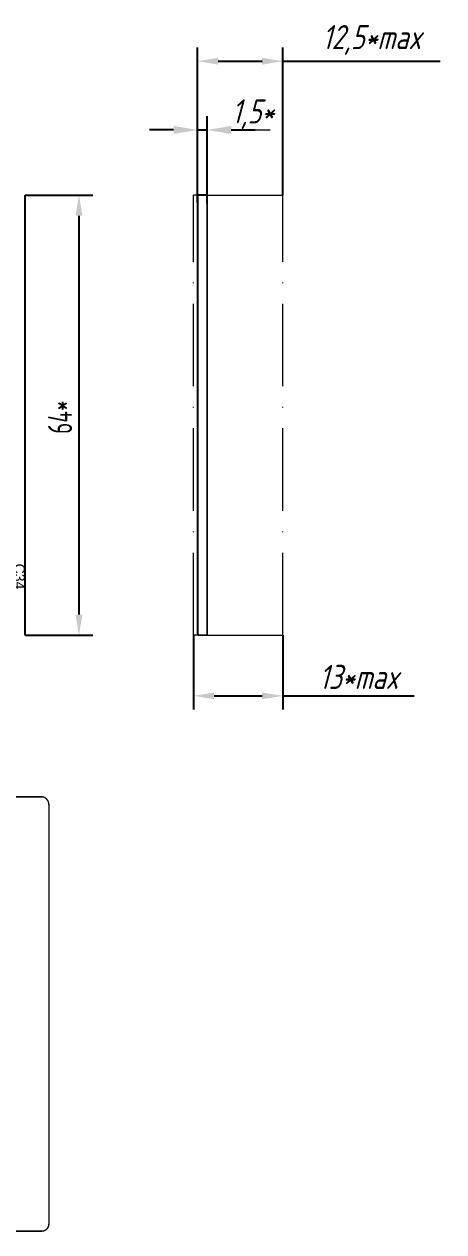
# Model space of a CAD drawing. Extents: x 882 to 2872, y 74 to 1007.
# Drawn here: x 2811 to 2872.1, y 304.6 to 480.2 of the extents above; entities that cross this region are included whole.
import ezdxf

# ---------------------------------------------------------------- set-up
doc = ezdxf.new("R2010")
doc.units = 0
doc.header["$MEASUREMENT"] = 0
doc.linetypes.add('ACAD_ISO10W100', pattern=[18, 12, -3, 0, -3])
doc.layers.get('0').update_dxf_attribs({"linetype": 'CONTINUOUS'})
doc.layers.get('DEFPOINTS').update_dxf_attribs({"linetype": 'CONTINUOUS'})
doc.layers.add('KeepOutLayer', color=6, linetype='CONTINUOUS', lineweight=158)
doc.layers.add('тонкая', color=7, linetype='CONTINUOUS', lineweight=20)
doc.layers.add('TopOverlay', color=2, linetype='CONTINUOUS')
doc.styles.add('ЕСКД', font='eskd15.shx', dxfattribs={"width": 0.8})
doc.styles.add('стиль1', font='romans.shx', dxfattribs={"width": 0.75, "oblique": 15, "height": 3.5})
doc.dimstyles.new('ISO-25', dxfattribs={"dimtxt": 3.5, "dimasz": 3.5, "dimexe": 2, "dimexo": 0, "dimgap": 1, "dimtad": 1, "dimtoh": 1, "dimdec": 0, "dimtxsty": 'Standard', "dimcen": 2.5, "dimadec": 0, "dimazin": 0, "dimtfac": 1, "dimtdec": 0, "dimtmove": 0, "dimatfit": 3, "dimldrblk": 'DOTSMALL', "dimfxl": 1, "dimarcsym": 0})
doc.dimstyles.new('ЕСКД', dxfattribs={"dimtxt": 3.5, "dimasz": 3, "dimexe": 2, "dimexo": 0, "dimgap": 1, "dimtad": 1, "dimtoh": 1, "dimtxsty": 'ЕСКД', "dimcen": 0, "dimazin": 2, "dimtfac": 1, "dimtmove": 0, "dimatfit": 3, "dimfxl": 1, "dimarcsym": 0})

# ---------------------------------------------------------------- blocks, each defined once
blk = doc.blocks.new('*D139')
at = {"color": 0, "lineweight": -2, "transparency": 16777216}
for p, q in [((2836.24, 454.2), (2836.24, 466.77)), ((2837.62, 454.08), (2837.62, 466.77)), ((2832.74, 464.77), (2829.24, 464.77)), ((2836.24, 464.77), (2837.62, 464.77)), ((2841.12, 464.77), (2844.62, 464.77))]:
    blk.add_line(p, q, dxfattribs=at)
at = {"color": 0, "transparency": 16777216}
for points in [[(2832.74, 465.36), (2832.74, 464.19), (2836.24, 464.77)], [(2841.12, 465.36), (2841.12, 464.19), (2837.62, 464.77)]]:
    blk.add_solid(points, dxfattribs=at)
at = {"layer": 'DEFPOINTS', "color": 0, "transparency": 16777216}
for p in [(2837.62, 464.77), (2836.24, 454.2), (2837.62, 454.08)]:
    blk.add_point(p, dxfattribs=at)
at = {"color": 0, "transparency": 16777216, "insert": (2844.28, 467.06), "char_height": 3.5, "attachment_point": 5, "style": 'стиль1'}
blk.add_mtext('1,5*', dxfattribs=at)
blk = doc.blocks.new('_DotSmall')
at = {"color": 0, "linetype": 'ByBlock', "const_width": 0.5}
blk.add_lwpolyline([(-0.0625, 0, 1), (0.0625, 0, 1)], format="xyb", close=True, dxfattribs=at)
blk = doc.blocks.new('*D140')
at = {"layer": 'DEFPOINTS', "color": 0, "transparency": 16777216}
for p in [(2835.62, 391.31), (2848.62, 391.31), (2848.62, 382.5)]:
    blk.add_point(p, dxfattribs=at)
at = {"layer": 'тонкая', "color": 0, "lineweight": -2, "transparency": 16777216}
for p, q in [((2835.62, 391.31), (2835.62, 380.5)), ((2848.62, 391.31), (2848.62, 380.5)), ((2838.62, 382.5), (2845.62, 382.5)), ((2848.62, 382.5), (2867.74, 382.5))]:
    blk.add_line(p, q, dxfattribs=at)
at = {"layer": 'тонкая', "color": 0, "transparency": 16777216}
for points in [[(2838.62, 383), (2838.62, 382), (2835.62, 382.5)], [(2845.62, 383), (2845.62, 382), (2848.62, 382.5)]]:
    blk.add_solid(points, dxfattribs=at)
at = {"layer": 'тонкая', "color": 0, "lineweight": 9, "transparency": 16777216, "insert": (2859.68, 385.25), "char_height": 3.5, "attachment_point": 5, "style": 'стиль1'}
blk.add_mtext('13*max', dxfattribs=at)
blk = doc.blocks.new('*D141')
at = {"layer": 'DEFPOINTS', "color": 0, "transparency": 16777216}
for p in [(2848.62, 474.77), (2836.24, 455.31), (2848.62, 455.31)]:
    blk.add_point(p, dxfattribs=at)
at = {"layer": 'тонкая', "color": 0, "lineweight": -2, "transparency": 16777216}
for p, q in [((2836.24, 455.31), (2836.24, 476.77)), ((2848.62, 455.31), (2848.62, 476.77)), ((2839.24, 474.77), (2845.62, 474.77)), ((2848.62, 474.77), (2871.49, 474.77))]:
    blk.add_line(p, q, dxfattribs=at)
at = {"layer": 'тонкая', "color": 0, "transparency": 16777216}
for points in [[(2839.24, 475.27), (2839.24, 474.27), (2836.24, 474.77)], [(2845.62, 475.27), (2845.62, 474.27), (2848.62, 474.77)]]:
    blk.add_solid(points, dxfattribs=at)
at = {"layer": 'тонкая', "color": 0, "lineweight": 9, "transparency": 16777216, "insert": (2861.55, 477.86), "char_height": 3.5, "attachment_point": 5, "style": 'стиль1'}
blk.add_mtext('12,5*max', dxfattribs=at)
blk = doc.blocks.new('*D138')
at = {"layer": 'DEFPOINTS', "color": 0, "transparency": 16777216}
for p in [(2811.13, 455.31), (2818.98, 455.31), (2811.13, 391.31)]:
    blk.add_point(p, dxfattribs=at)
at = {"layer": 'тонкая', "color": 0, "lineweight": -2, "transparency": 16777216}
for p, q in [((2811.13, 455.31), (2820.98, 455.31)), ((2818.98, 394.31), (2818.98, 452.31)), ((2811.13, 391.31), (2820.98, 391.31))]:
    blk.add_line(p, q, dxfattribs=at)
at = {"layer": 'тонкая', "color": 0, "transparency": 16777216}
for points in [[(2818.48, 452.31), (2819.48, 452.31), (2818.98, 455.31)], [(2818.48, 394.31), (2819.48, 394.31), (2818.98, 391.31)]]:
    blk.add_solid(points, dxfattribs=at)
at = {"layer": 'тонкая', "color": 0, "lineweight": 9, "transparency": 16777216, "insert": (2816.23, 423.01), "char_height": 3.5, "attachment_point": 5, "rotation": 90, "style": 'ЕСКД'}
blk.add_mtext('64*', dxfattribs=at)

msp = doc.modelspace()

# ---------------------------------------------------------------- linework, layer by layer
at = {"layer": 'KeepOutLayer', "lineweight": 50, "const_width": 0.254}
msp.add_lwpolyline([(2811.12701, 391.31298), (2811.12701, 455.31298)], dxfattribs=at)
at = {"layer": 'KeepOutLayer'}
for points, const_width in [([(2836.24245, 391.31298), (2836.24245, 455.31298)], 0.254), ([(2836.24245, 455.31298), (2837.61545, 455.31298)], 0.254), ([(2837.61545, 391.31298), (2837.61545, 455.31298)], 0.254), ([(2836.24245, 391.31298), (2837.61545, 391.31298)], 0.254), ([(2813.54047, 367.82011), (2763.82065, 367.82011)], 0.2), ([(2814.596, 305.7446), (2814.596, 366.62299)], 0.2), ([(2813.2244, 304.6778), (2701.80001, 304.6778)], 0.2), ([(2813.55609, 304.6778), (2813.2244, 304.6778)], 0.2)]:
    msp.add_lwpolyline(points, dxfattribs=dict(at, const_width=const_width))
at = {"layer": 'KeepOutLayer', "const_width": 0.2}
for points in [[(2813.54047, 367.8222, -0.198912), (2814.215, 367.5428)], [(2814.215, 367.5428, -0.198912), (2814.596, 366.62299)], [(2814.596, 305.7446, -0.198912), (2814.27271, 304.96411)], [(2814.27271, 304.96411, -0.198912), (2813.58149, 304.6778)]]:
    msp.add_lwpolyline(points, format="xyb", dxfattribs=at)
at = {"layer": 'KeepOutLayer', "const_width": 0.1}
for points in [[(2813.54047, 367.7722, 1), (2813.54047, 367.8722, 1)], [(2814.215, 367.4928, 1), (2814.215, 367.5928, 1)], [(2814.215, 367.4928, 1), (2814.215, 367.5928, 1)], [(2814.596, 366.57299, 1), (2814.596, 366.67298, 1)], [(2814.596, 305.6946, 1), (2814.596, 305.7946, 1)], [(2813.58149, 304.6278, 1), (2813.58149, 304.7278, 1)], [(2814.27271, 304.91411, 1), (2814.27271, 305.01411, 1)], [(2814.27271, 304.91411, 1), (2814.27271, 305.01411, 1)]]:
    msp.add_lwpolyline(points, format="xyb", close=True, dxfattribs=at)
at = {"layer": 'тонкая', "lineweight": 9}
for p, q in [((2848.61545, 474.73367), (2869.24982, 474.73367)), ((2841.36545, 464.77212), (2846.77944, 464.77212)), ((2836.12152, 455.31298), (2835.62152, 455.31298)), ((2837.61545, 455.31298), (2848.61545, 455.31298)), ((2836.12152, 391.31298), (2835.62152, 391.31298)), ((2837.61545, 391.31298), (2848.61545, 391.31298)), ((2848.61545, 382.5), (2864.30595, 382.5))]:
    msp.add_line(p, q, dxfattribs=at)
at = {"layer": 'тонкая', "linetype": 'ACAD_ISO10W100', "lineweight": 9}
for p, q in [((2835.62152, 391.31298), (2835.62152, 455.31298)), ((2848.61545, 391.31298), (2848.61545, 455.31298))]:
    msp.add_line(p, q, dxfattribs=at)

# ---------------------------------------------------------------- texts
at = {"layer": 'TopOverlay'}
msp.add_text('C34', height=1.524, rotation=270, dxfattribs=at).set_placement((2809.57492, 401.72381))

# ---------------------------------------------------------------- dimensions: what is measured, and where the dimension line sits
dim = msp.add_linear_dim(base=(2837.61545, 464.77212), p1=(2836.24245, 454.20441), p2=(2837.61545, 454.08148), text='1,5*', dimstyle='ISO-25', override={"dimgap": 0.2, "dimtxsty": 'стиль1', "dimtmove": 1})
dim.commit()
dim.dimension.update_dxf_attribs({"geometry": '*D139', "text_midpoint": (2844.27944, 464.77212), "dimtype": 160})
at = {"layer": 'тонкая', "lineweight": 9}
for base, p1, p2, text, picture, middle in [((2848.61545, 474.77212), (2836.24245, 455.31298), (2848.61545, 455.31298), '12,5*max', '*D141', (2861.55306, 474.77212)), ((2848.61545, 382.5), (2835.62152, 391.31298), (2848.61545, 391.31298), '13*max', '*D140', (2859.67806, 382.5))]:
    dim = msp.add_linear_dim(base=base, p1=p1, p2=p2, text=text, dimstyle='ЕСКД', override={"dimtxsty": 'стиль1'}, dxfattribs=at)
    dim.commit()
    dim.dimension.update_dxf_attribs({"geometry": picture, "text_midpoint": middle, "dimtype": 160})
dim = msp.add_linear_dim(base=(2818.9755, 455.31298), p1=(2811.12701, 391.31298), p2=(2811.12701, 455.31298), angle=90, text='<>*', dimstyle='ЕСКД', dxfattribs=at)
dim.commit()
dim.dimension.update_dxf_attribs({"geometry": '*D138', "text_midpoint": (2818.9755, 423.01041), "dimtype": 160})

doc.saveas('drawing.dxf')
